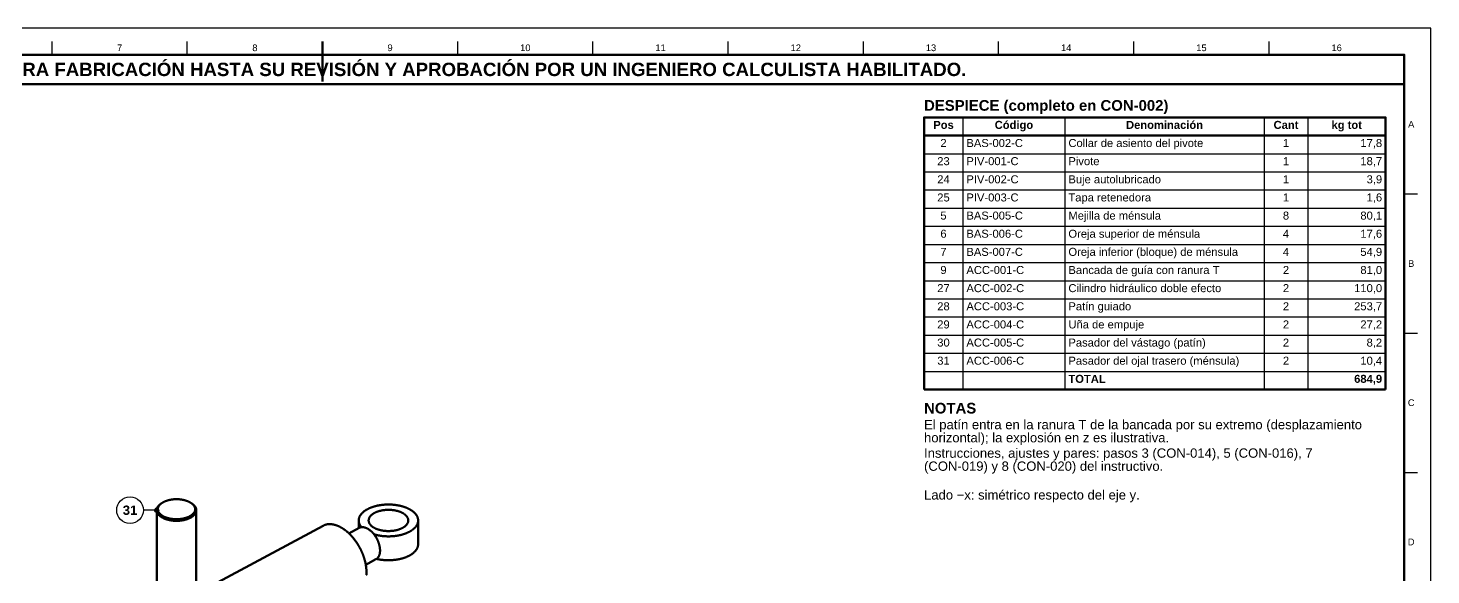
# Model space of a CAD drawing. Header units: millimetres. Extents: x 0 to 841, y 0 to 594.
# Drawn here: x 315 to 841, y 389 to 594 of the extents above; entities that cross this region are included whole.
import ezdxf
from ezdxf.enums import TextEntityAlignment as Align

# ---------------------------------------------------------------- set-up
doc = ezdxf.new("R2010")
doc.units = ezdxf.units.MM
for name, color, linetype, lineweight in [('ACH', 7, 'CONTINUOUS', 13), ('COTA', 7, 'CONTINUOUS', 25), ('FINA', 7, 'CONTINUOUS', 25), ('MARCO', 7, 'CONTINUOUS', 70), ('TXT', 7, 'CONTINUOUS', 25), ('VIS', 7, 'CONTINUOUS', 50)]:
    doc.layers.add(name, color=color, linetype=linetype, lineweight=lineweight)
doc.styles.add('STD', font='LiberationSans-Regular.ttf')
doc.styles.add('STDB', font='LiberationSans-Bold.ttf')

msp = doc.modelspace()

# ---------------------------------------------------------------- hatches: boundary and pattern name
at = {"layer": 'ACH'}
h = msp.add_hatch(color=7, dxfattribs=at)
h.dxf.hatch_style = 1
h.paths.add_polyline_path([(364.16, 413.26), (363.93, 413.83), (363.36, 414.06), (362.79, 413.83), (362.56, 413.26), (362.79, 412.7), (363.36, 412.46), (363.93, 412.7)])

# ---------------------------------------------------------------- linework, layer by layer
at = {"layer": 'COTA'}
msp.add_line((363.36, 413.26), (358.36, 413.26), dxfattribs=at)
msp.add_circle((363.36, 413.26), 0.8, dxfattribs=at)
at = {"layer": 'FINA'}
for p, q in [((324.12, 584), (324.12, 589)), ((374.81, 584), (374.81, 589)), ((425.5, 584), (425.5, 589)), ((476.19, 584), (476.19, 589)), ((526.88, 584), (526.88, 589)), ((577.56, 584), (577.56, 589)), ((628.25, 584), (628.25, 589)), ((678.94, 584), (678.94, 589)), ((729.62, 584), (729.62, 589)), ((780.31, 584), (780.31, 589)), ((665.57, 560.5), (665.57, 458.5)), ((703.81, 560.5), (703.81, 458.5)), ((778.47, 560.5), (778.47, 458.5)), ((794.86, 560.5), (794.86, 458.5)), ((651, 553.7), (824, 553.7)), ((651, 546.9), (824, 546.9)), ((651, 540.1), (824, 540.1)), ((651, 533.3), (824, 533.3)), ((831, 531.82), (836, 531.82)), ((651, 526.5), (824, 526.5)), ((651, 519.7), (824, 519.7)), ((651, 512.9), (824, 512.9)), ((651, 506.1), (824, 506.1)), ((651, 499.3), (824, 499.3)), ((651, 492.5), (824, 492.5)), ((651, 485.7), (824, 485.7)), ((651, 478.9), (824, 478.9)), ((831, 479.64), (836, 479.64)), ((651, 472.1), (824, 472.1)), ((651, 465.3), (824, 465.3)), ((831, 427.45), (836, 427.45))]:
    msp.add_line(p, q, dxfattribs=at)
msp.add_lwpolyline([(0, 0), (841, 0), (841, 594), (0, 594)], close=True, dxfattribs=at)
msp.add_circle((353.36, 413.26), 5, dxfattribs=at)
at = {"layer": 'MARCO'}
msp.add_line((425.5, 589), (425.5, 574), dxfattribs=at)
for points in [[(20, 10), (831, 10), (831, 584), (20, 584)], [(20, 573), (831, 573), (831, 584), (20, 584)]]:
    msp.add_lwpolyline(points, close=True, dxfattribs=at)
at = {"layer": 'VIS'}
for p, q in [((651, 560.5), (651, 458.5)), ((824, 560.5), (824, 458.5)), ((651, 458.5), (824, 458.5))]:
    msp.add_line(p, q, dxfattribs=at)
msp.add_lwpolyline([(651, 553.7), (824, 553.7), (824, 560.5), (651, 560.5)], close=True, dxfattribs=at)
for points in [[(365.06, 415.8), (364.95, 415.73), (364.85, 415.66), (364.74, 415.58), (364.64, 415.5), (364.54, 415.42), (364.45, 415.34), (364.35, 415.25), (364.26, 415.17), (364.17, 415.08), (364.09, 414.98), (364, 414.89), (363.92, 414.79), (363.85, 414.68), (363.78, 414.58), (363.71, 414.47), (363.65, 414.36), (363.59, 414.25), (363.54, 414.13), (363.49, 414.01), (363.45, 413.89), (363.42, 413.77), (363.39, 413.64), (363.37, 413.52), (363.36, 413.39), (363.36, 413.26)], [(365.38, 416.01), (365.28, 415.94), (365.17, 415.87), (365.07, 415.79), (364.97, 415.71), (364.87, 415.63), (364.77, 415.55), (364.68, 415.46), (364.59, 415.37), (364.5, 415.28), (364.42, 415.18), (364.34, 415.08), (364.26, 414.98), (364.19, 414.88), (364.12, 414.77), (364.05, 414.66), (364, 414.54), (363.95, 414.42), (363.9, 414.31), (363.86, 414.18), (363.83, 414.06), (363.81, 413.93), (363.79, 413.81), (363.78, 413.68), (363.79, 413.55), (363.79, 413.42), (363.81, 413.3), (363.83, 413.17), (363.87, 413.05), (363.91, 412.93), (363.95, 412.81), (364, 412.69), (364.06, 412.58), (364.12, 412.46), (364.19, 412.36), (364.27, 412.25), (364.34, 412.15), (364.42, 412.05), (364.51, 411.96), (364.6, 411.86), (364.69, 411.77), (364.78, 411.69), (364.88, 411.6), (364.98, 411.52), (365.08, 411.44), (365.18, 411.37), (365.29, 411.29), (365.39, 411.22), (365.5, 411.16), (365.61, 411.09), (365.72, 411.03), (365.84, 410.96), (365.95, 410.91), (366.06, 410.85), (366.18, 410.79), (366.29, 410.74), (366.41, 410.69), (366.53, 410.64), (366.65, 410.59), (366.77, 410.54), (366.89, 410.5), (367.01, 410.46), (367.13, 410.42), (367.25, 410.38), (367.37, 410.34), (367.5, 410.31), (367.62, 410.27), (367.74, 410.24), (367.87, 410.21), (367.99, 410.18), (368.12, 410.15), (368.24, 410.12), (368.37, 410.1), (368.49, 410.07), (368.62, 410.05), (368.74, 410.03), (368.87, 410.01), (369, 409.99), (369.12, 409.97), (369.25, 409.96), (369.38, 409.94), (369.5, 409.93), (369.63, 409.92), (369.76, 409.91), (369.89, 409.9), (370.01, 409.89), (370.14, 409.88), (370.27, 409.88), (370.4, 409.87), (370.53, 409.87), (370.65, 409.87), (370.78, 409.87), (370.91, 409.87), (371.04, 409.87), (371.16, 409.87), (371.29, 409.88), (371.42, 409.88), (371.55, 409.89), (371.68, 409.9), (371.8, 409.91), (371.93, 409.92), (372.06, 409.93), (372.18, 409.94), (372.31, 409.96), (372.44, 409.97), (372.57, 409.99), (372.69, 410.01), (372.82, 410.03), (372.94, 410.05), (373.07, 410.07), (373.2, 410.1), (373.32, 410.12), (373.45, 410.15), (373.57, 410.18), (373.7, 410.21), (373.82, 410.24), (373.94, 410.27), (374.07, 410.31), (374.19, 410.34), (374.31, 410.38), (374.43, 410.42), (374.55, 410.46), (374.67, 410.5), (374.79, 410.55), (374.91, 410.59), (375.03, 410.64), (375.15, 410.69), (375.27, 410.74), (375.38, 410.79), (375.5, 410.85), (375.61, 410.91), (375.73, 410.97)], [(365.38, 416.01), (365.06, 415.8)], [(376.18, 416.01), (376.07, 416.08), (375.96, 416.15), (375.85, 416.21), (375.74, 416.27), (375.62, 416.33), (375.51, 416.39), (375.39, 416.45), (375.28, 416.5), (375.16, 416.55), (375.04, 416.6), (374.92, 416.65), (374.8, 416.7), (374.68, 416.74), (374.56, 416.78), (374.44, 416.82), (374.32, 416.86), (374.19, 416.9), (374.07, 416.94), (373.95, 416.97), (373.82, 417), (373.7, 417.03), (373.58, 417.06), (373.45, 417.09), (373.33, 417.12), (373.2, 417.15), (373.07, 417.17), (372.95, 417.19), (372.82, 417.21), (372.69, 417.23), (372.57, 417.25), (372.44, 417.27), (372.31, 417.29), (372.19, 417.3), (372.06, 417.31), (371.93, 417.33), (371.8, 417.34), (371.68, 417.35), (371.55, 417.36), (371.42, 417.36), (371.29, 417.37), (371.16, 417.37), (371.04, 417.38), (370.91, 417.38), (370.78, 417.38), (370.65, 417.38), (370.52, 417.38), (370.4, 417.37), (370.27, 417.37), (370.14, 417.36), (370.01, 417.36), (369.88, 417.35), (369.76, 417.34), (369.63, 417.33), (369.5, 417.31), (369.37, 417.3), (369.25, 417.29), (369.12, 417.27), (368.99, 417.25), (368.86, 417.23), (368.74, 417.21), (368.61, 417.19), (368.49, 417.17), (368.36, 417.15), (368.23, 417.12), (368.11, 417.09), (367.98, 417.06), (367.86, 417.03), (367.74, 417), (367.61, 416.97), (367.49, 416.94), (367.36, 416.9), (367.24, 416.86), (367.12, 416.82), (367, 416.78), (366.88, 416.74), (366.76, 416.7), (366.64, 416.65), (366.52, 416.6), (366.4, 416.55), (366.28, 416.5), (366.17, 416.45), (366.05, 416.39), (365.94, 416.33), (365.82, 416.27), (365.71, 416.21), (365.6, 416.15), (365.49, 416.08), (365.38, 416.01)], [(375.73, 410.97), (375.84, 411.03), (375.95, 411.09), (376.06, 411.16), (376.17, 411.23), (376.27, 411.3), (376.38, 411.37), (376.48, 411.44), (376.58, 411.52), (376.68, 411.6), (376.78, 411.69), (376.87, 411.77), (376.96, 411.86), (377.05, 411.96), (377.14, 412.05), (377.22, 412.15), (377.29, 412.25), (377.37, 412.36), (377.44, 412.47), (377.5, 412.58), (377.56, 412.69), (377.61, 412.81), (377.66, 412.93), (377.69, 413.05), (377.73, 413.17), (377.75, 413.3), (377.77, 413.42), (377.77, 413.55), (377.78, 413.68), (377.77, 413.81), (377.75, 413.93), (377.73, 414.06), (377.7, 414.18), (377.66, 414.31), (377.61, 414.43), (377.56, 414.54), (377.5, 414.66), (377.44, 414.77), (377.37, 414.88), (377.3, 414.98), (377.22, 415.08), (377.14, 415.18), (377.06, 415.28), (376.97, 415.37), (376.88, 415.46), (376.79, 415.55), (376.69, 415.63), (376.59, 415.71), (376.49, 415.79), (376.39, 415.87), (376.28, 415.94), (376.18, 416.01)], [(376.18, 416.01), (376.5, 415.8)], [(378.2, 413.26), (378.2, 413.39), (378.18, 413.52), (378.17, 413.64), (378.14, 413.77), (378.11, 413.89), (378.07, 414.01), (378.02, 414.13), (377.97, 414.25), (377.91, 414.36), (377.85, 414.47), (377.78, 414.58), (377.71, 414.68), (377.64, 414.79), (377.56, 414.89), (377.47, 414.98), (377.39, 415.08), (377.3, 415.17), (377.21, 415.25), (377.11, 415.34), (377.02, 415.42), (376.92, 415.5), (376.82, 415.58), (376.71, 415.66), (376.61, 415.73), (376.5, 415.8)], [(363.36, 413.26), (363.36, 413.14), (363.38, 413.01), (363.39, 412.88), (363.42, 412.76), (363.45, 412.63), (363.49, 412.51), (363.54, 412.39), (363.59, 412.28), (363.65, 412.16), (363.71, 412.05), (363.78, 411.94), (363.85, 411.84), (363.93, 411.73), (364.01, 411.63), (364.09, 411.54), (364.18, 411.44), (364.27, 411.35), (364.36, 411.26), (364.46, 411.18), (364.56, 411.1), (364.66, 411.02), (364.76, 410.94), (364.86, 410.86), (364.97, 410.79), (365.07, 410.72), (365.18, 410.65), (365.29, 410.58), (365.4, 410.52), (365.51, 410.46), (365.63, 410.4), (365.74, 410.34), (365.85, 410.28), (365.97, 410.23), (366.09, 410.18), (366.21, 410.13), (366.32, 410.08), (366.44, 410.03), (366.56, 409.99), (366.68, 409.94), (366.8, 409.9), (366.92, 409.86), (367.05, 409.82), (367.17, 409.78), (367.29, 409.75), (367.41, 409.71), (367.54, 409.68), (367.66, 409.65), (367.79, 409.62), (367.91, 409.59), (368.04, 409.56), (368.16, 409.54), (368.29, 409.51), (368.41, 409.49), (368.54, 409.47), (368.67, 409.45), (368.79, 409.43), (368.92, 409.41), (369.05, 409.39), (369.17, 409.37), (369.3, 409.36), (369.43, 409.35), (369.55, 409.33), (369.68, 409.32), (369.81, 409.31), (369.94, 409.31), (370.06, 409.3), (370.19, 409.29), (370.32, 409.29), (370.45, 409.28), (370.58, 409.28), (370.7, 409.28), (370.83, 409.28), (370.96, 409.28), (371.09, 409.28), (371.22, 409.29), (371.34, 409.29), (371.47, 409.3), (371.6, 409.3), (371.73, 409.31), (371.85, 409.32), (371.98, 409.33), (372.11, 409.34), (372.24, 409.36), (372.36, 409.37), (372.49, 409.39), (372.62, 409.4), (372.74, 409.42), (372.87, 409.44), (373, 409.46), (373.12, 409.48), (373.25, 409.51), (373.37, 409.53), (373.5, 409.56), (373.63, 409.58), (373.75, 409.61), (373.87, 409.64), (374, 409.67), (374.12, 409.71), (374.25, 409.74), (374.37, 409.78), (374.49, 409.81), (374.61, 409.85), (374.73, 409.89), (374.86, 409.93), (374.98, 409.98), (375.1, 410.02), (375.21, 410.07), (375.33, 410.12), (375.45, 410.17), (375.57, 410.22), (375.68, 410.27), (375.8, 410.33), (375.91, 410.39), (376.03, 410.45)], [(363.36, 413.26), (363.36, 383.22)], [(376.03, 410.45), (376.14, 410.51), (376.25, 410.57), (376.36, 410.64), (376.47, 410.71), (376.58, 410.78), (376.68, 410.85), (376.79, 410.93), (376.89, 411), (376.99, 411.09), (377.09, 411.17), (377.19, 411.25), (377.28, 411.34), (377.37, 411.43), (377.46, 411.53), (377.54, 411.63), (377.62, 411.73), (377.7, 411.83), (377.77, 411.93), (377.84, 412.04), (377.91, 412.16), (377.97, 412.27), (378.02, 412.39), (378.06, 412.51), (378.11, 412.63), (378.14, 412.75), (378.17, 412.88), (378.18, 413.01), (378.2, 413.14), (378.2, 413.26)], [(378.2, 413.26), (378.2, 383.22)], [(461.36, 409.42), (461.36, 409.55), (461.35, 409.67), (461.34, 409.8), (461.32, 409.93), (461.3, 410.05), (461.27, 410.17), (461.24, 410.3), (461.2, 410.42), (461.16, 410.54), (461.12, 410.66), (461.07, 410.78), (461.02, 410.89), (460.96, 411.01), (460.9, 411.12), (460.84, 411.23), (460.77, 411.34), (460.7, 411.44), (460.63, 411.55), (460.55, 411.65), (460.48, 411.75), (460.4, 411.85), (460.31, 411.95), (460.23, 412.04), (460.14, 412.14), (460.05, 412.23), (459.96, 412.32), (459.87, 412.41), (459.78, 412.49), (459.68, 412.58), (459.58, 412.66), (459.49, 412.74), (459.39, 412.82), (459.28, 412.89), (459.18, 412.97), (459.08, 413.04), (458.97, 413.12), (458.87, 413.19), (458.76, 413.26), (458.65, 413.32), (458.55, 413.39), (458.44, 413.46), (458.33, 413.52), (458.21, 413.58), (458.1, 413.64), (457.99, 413.7), (457.88, 413.76), (457.76, 413.82), (457.65, 413.87), (457.53, 413.93), (457.42, 413.98), (457.3, 414.03), (457.19, 414.08), (457.07, 414.13), (456.95, 414.18), (456.83, 414.23), (456.71, 414.28), (456.6, 414.32), (456.48, 414.36), (456.36, 414.41), (456.24, 414.45), (456.12, 414.49), (456, 414.53), (455.87, 414.57), (455.75, 414.61), (455.63, 414.64), (455.51, 414.68), (455.39, 414.71), (455.26, 414.75), (455.14, 414.78), (455.02, 414.81), (454.89, 414.84), (454.77, 414.87), (454.65, 414.9), (454.52, 414.93), (454.4, 414.96), (454.27, 414.99), (454.15, 415.01), (454.02, 415.04), (453.9, 415.06), (453.77, 415.08), (453.65, 415.11), (453.52, 415.13), (453.4, 415.15), (453.27, 415.17), (453.15, 415.19), (453.02, 415.2), (452.89, 415.22), (452.77, 415.24), (452.64, 415.25), (452.52, 415.27), (452.39, 415.28), (452.26, 415.29), (452.14, 415.31), (452.01, 415.32), (451.88, 415.33), (451.76, 415.34), (451.63, 415.35), (451.5, 415.36), (451.37, 415.36), (451.25, 415.37), (451.12, 415.38), (450.99, 415.38), (450.87, 415.38), (450.74, 415.39), (450.61, 415.39), (450.48, 415.39), (450.36, 415.39), (450.23, 415.39), (450.1, 415.39), (449.98, 415.39), (449.85, 415.39), (449.72, 415.39), (449.59, 415.38), (449.47, 415.38), (449.34, 415.38), (449.21, 415.37), (449.09, 415.36), (448.96, 415.36), (448.83, 415.35), (448.7, 415.34), (448.58, 415.33), (448.45, 415.32), (448.32, 415.31), (448.2, 415.29), (448.07, 415.28), (447.94, 415.27), (447.82, 415.25), (447.69, 415.24), (447.57, 415.22), (447.44, 415.2), (447.31, 415.19), (447.19, 415.17), (447.06, 415.15), (446.94, 415.13), (446.81, 415.11), (446.69, 415.08), (446.56, 415.06), (446.44, 415.04), (446.31, 415.01), (446.19, 414.99), (446.06, 414.96), (445.94, 414.93), (445.81, 414.9), (445.69, 414.87), (445.57, 414.84), (445.44, 414.81), (445.32, 414.78), (445.2, 414.75), (445.07, 414.71), (444.95, 414.68), (444.83, 414.64), (444.71, 414.61), (444.59, 414.57), (444.47, 414.53), (444.34, 414.49), (444.22, 414.45), (444.1, 414.41), (443.98, 414.36), (443.86, 414.32), (443.75, 414.28), (443.63, 414.23), (443.51, 414.18), (443.39, 414.13), (443.27, 414.08), (443.16, 414.03), (443.04, 413.98), (442.93, 413.93), (442.81, 413.87), (442.7, 413.82), (442.58, 413.76), (442.47, 413.7), (442.36, 413.64), (442.25, 413.58), (442.13, 413.52), (442.02, 413.46), (441.92, 413.39), (441.81, 413.32), (441.7, 413.26), (441.59, 413.19), (441.49, 413.12), (441.38, 413.04), (441.28, 412.97), (441.18, 412.89), (441.08, 412.82), (440.98, 412.74), (440.88, 412.66), (440.78, 412.58), (440.68, 412.49), (440.59, 412.41), (440.5, 412.32), (440.41, 412.23), (440.32, 412.14), (440.23, 412.04), (440.15, 411.95), (440.06, 411.85), (439.98, 411.75), (439.91, 411.65), (439.83, 411.55), (439.76, 411.44), (439.69, 411.34), (439.62, 411.23), (439.56, 411.12), (439.5, 411.01), (439.44, 410.89), (439.39, 410.78), (439.34, 410.66), (439.3, 410.54), (439.26, 410.42), (439.22, 410.3), (439.19, 410.17), (439.16, 410.05), (439.14, 409.93), (439.12, 409.8), (439.11, 409.67), (439.1, 409.55), (439.1, 409.42)], [(442.81, 409.42), (442.81, 409.55), (442.83, 409.67), (442.84, 409.8), (442.87, 409.92), (442.9, 410.05), (442.94, 410.17), (442.99, 410.29), (443.04, 410.4), (443.1, 410.52), (443.16, 410.63), (443.23, 410.73), (443.3, 410.84), (443.37, 410.94), (443.45, 411.04), (443.54, 411.14), (443.62, 411.23), (443.71, 411.32), (443.8, 411.41), (443.9, 411.5), (443.99, 411.58), (444.09, 411.66), (444.19, 411.74), (444.3, 411.81), (444.4, 411.88), (444.51, 411.95), (444.61, 412.02), (444.72, 412.09), (444.83, 412.15), (444.94, 412.21), (445.06, 412.27), (445.17, 412.33), (445.28, 412.39), (445.4, 412.44), (445.52, 412.49), (445.63, 412.55), (445.75, 412.59), (445.87, 412.64), (445.99, 412.69), (446.11, 412.73), (446.23, 412.77), (446.35, 412.81), (446.47, 412.85), (446.59, 412.89), (446.71, 412.93), (446.83, 412.96), (446.96, 412.99), (447.08, 413.03), (447.2, 413.06), (447.33, 413.08), (447.45, 413.11), (447.58, 413.14), (447.7, 413.16), (447.83, 413.19), (447.95, 413.21), (448.08, 413.23), (448.2, 413.25), (448.33, 413.27), (448.45, 413.29), (448.58, 413.3), (448.71, 413.32), (448.83, 413.33), (448.96, 413.34), (449.09, 413.35), (449.21, 413.36), (449.34, 413.37), (449.47, 413.38), (449.59, 413.39), (449.72, 413.39), (449.85, 413.4), (449.98, 413.4), (450.1, 413.4), (450.23, 413.4), (450.36, 413.4), (450.48, 413.4), (450.61, 413.4), (450.74, 413.39), (450.87, 413.39), (450.99, 413.38), (451.12, 413.37), (451.25, 413.36), (451.37, 413.35), (451.5, 413.34), (451.63, 413.33), (451.75, 413.32), (451.88, 413.3), (452.01, 413.29), (452.13, 413.27), (452.26, 413.25), (452.38, 413.23), (452.51, 413.21), (452.63, 413.19), (452.76, 413.16), (452.88, 413.14), (453.01, 413.11), (453.13, 413.08), (453.26, 413.06), (453.38, 413.03), (453.5, 412.99), (453.63, 412.96), (453.75, 412.93), (453.87, 412.89), (453.99, 412.85), (454.11, 412.81), (454.23, 412.77), (454.35, 412.73), (454.47, 412.69), (454.59, 412.64), (454.71, 412.59), (454.83, 412.55), (454.95, 412.49), (455.06, 412.44), (455.18, 412.39), (455.29, 412.33), (455.4, 412.27), (455.52, 412.21), (455.63, 412.15), (455.74, 412.09), (455.85, 412.02), (455.95, 411.95), (456.06, 411.88), (456.16, 411.81), (456.27, 411.74), (456.37, 411.66), (456.47, 411.58), (456.56, 411.5), (456.66, 411.41), (456.75, 411.32), (456.84, 411.23), (456.92, 411.14), (457.01, 411.04), (457.09, 410.94), (457.16, 410.84), (457.23, 410.73), (457.3, 410.63), (457.36, 410.52), (457.42, 410.4), (457.47, 410.29), (457.52, 410.17), (457.56, 410.05), (457.59, 409.92), (457.62, 409.8), (457.64, 409.67), (457.65, 409.55), (457.65, 409.42)], [(377.52, 381.55), (425.72, 407.43)], [(441.99, 390.06), (441.98, 390.18), (441.98, 390.31), (441.98, 390.44), (441.98, 390.57), (441.97, 390.69), (441.96, 390.82), (441.96, 390.95), (441.95, 391.07), (441.94, 391.2), (441.93, 391.33), (441.92, 391.46), (441.91, 391.58), (441.89, 391.71), (441.88, 391.84), (441.86, 391.96), (441.85, 392.09), (441.83, 392.21), (441.81, 392.34), (441.79, 392.47), (441.77, 392.59), (441.75, 392.72), (441.73, 392.84), (441.71, 392.97), (441.68, 393.09), (441.66, 393.22), (441.63, 393.34), (441.61, 393.47), (441.58, 393.59), (441.55, 393.72), (441.52, 393.84), (441.49, 393.96), (441.46, 394.09), (441.43, 394.21), (441.4, 394.33), (441.37, 394.46), (441.34, 394.58), (441.3, 394.7), (441.27, 394.82), (441.23, 394.95), (441.2, 395.07), (441.16, 395.19), (441.12, 395.31), (441.08, 395.43), (441.04, 395.55), (441, 395.67), (440.96, 395.79), (440.92, 395.92), (440.88, 396.04), (440.84, 396.16), (440.79, 396.27), (440.75, 396.39), (440.7, 396.51), (440.66, 396.63), (440.61, 396.75), (440.56, 396.87), (440.52, 396.99), (440.47, 397.1), (440.42, 397.22), (440.37, 397.34), (440.32, 397.46), (440.27, 397.57), (440.22, 397.69), (440.16, 397.8), (440.11, 397.92), (440.06, 398.04), (440, 398.15), (439.95, 398.27), (439.89, 398.38), (439.84, 398.49), (439.78, 398.61), (439.72, 398.72), (439.66, 398.84), (439.61, 398.95), (439.55, 399.06), (439.49, 399.17), (439.43, 399.29), (439.36, 399.4), (439.3, 399.51), (439.24, 399.62), (439.18, 399.73), (439.11, 399.84), (439.05, 399.95), (438.99, 400.06), (438.92, 400.17), (438.85, 400.28), (438.79, 400.39), (438.72, 400.49), (438.65, 400.6), (438.58, 400.71), (438.52, 400.82), (438.45, 400.92), (438.38, 401.03), (438.3, 401.13), (438.23, 401.24), (438.16, 401.34), (438.09, 401.45), (438.02, 401.55), (437.94, 401.66), (437.87, 401.76), (437.79, 401.86), (437.72, 401.97), (437.64, 402.07), (437.56, 402.17), (437.49, 402.27), (437.41, 402.37), (437.33, 402.47), (437.25, 402.57), (437.17, 402.67), (437.09, 402.77), (437.01, 402.87), (436.93, 402.96), (436.85, 403.06), (436.76, 403.16), (436.68, 403.25), (436.6, 403.35), (436.51, 403.45), (436.43, 403.54), (436.34, 403.63), (436.26, 403.73), (436.17, 403.82), (436.08, 403.91), (435.99, 404), (435.9, 404.1), (435.81, 404.19), (435.72, 404.28), (435.63, 404.37), (435.54, 404.45), (435.45, 404.54), (435.36, 404.63), (435.27, 404.72), (435.17, 404.8), (435.08, 404.89), (434.98, 404.97), (434.89, 405.06), (434.79, 405.14), (434.69, 405.22), (434.6, 405.31), (434.5, 405.39), (434.4, 405.47), (434.3, 405.55), (434.2, 405.63), (434.1, 405.7), (434, 405.78), (433.9, 405.86), (433.79, 405.93), (433.69, 406.01), (433.59, 406.08), (433.48, 406.15), (433.38, 406.22), (433.27, 406.3), (433.17, 406.37), (433.06, 406.43), (432.95, 406.5), (432.84, 406.57), (432.73, 406.63), (432.63, 406.7), (432.51, 406.76), (432.4, 406.83), (432.29, 406.89), (432.18, 406.95), (432.07, 407.01), (431.95, 407.06), (431.84, 407.12), (431.73, 407.18), (431.61, 407.23), (431.49, 407.28), (431.38, 407.33), (431.26, 407.38), (431.14, 407.43), (431.02, 407.48), (430.91, 407.52), (430.79, 407.57), (430.67, 407.61), (430.54, 407.65), (430.42, 407.69), (430.3, 407.72), (430.18, 407.76), (430.06, 407.79), (429.93, 407.82), (429.81, 407.85), (429.69, 407.88), (429.56, 407.91), (429.44, 407.93), (429.31, 407.95), (429.18, 407.97), (429.06, 407.99), (428.93, 408), (428.8, 408.01), (428.68, 408.02), (428.55, 408.03), (428.42, 408.03), (428.3, 408.04), (428.17, 408.04), (428.04, 408.03), (427.91, 408.03), (427.79, 408.02), (427.66, 408.01), (427.53, 408), (427.41, 407.98), (427.28, 407.96), (427.16, 407.94), (427.03, 407.91), (426.91, 407.88), (426.79, 407.85), (426.66, 407.82), (426.54, 407.78), (426.42, 407.74), (426.3, 407.69), (426.18, 407.65), (426.07, 407.6), (425.95, 407.54), (425.84, 407.49), (425.72, 407.43)], [(435.42, 404.57), (439.2, 406.61)], [(439.1, 409.42), (439.1, 409.29), (439.11, 409.16), (439.12, 409.04), (439.14, 408.91), (439.16, 408.79), (439.19, 408.66), (439.22, 408.54), (439.26, 408.42), (439.3, 408.3), (439.34, 408.18), (439.39, 408.06), (439.44, 407.94), (439.5, 407.83), (439.56, 407.72), (439.62, 407.61), (439.69, 407.5), (439.76, 407.39), (439.83, 407.29), (439.91, 407.18), (439.99, 407.08), (440.07, 406.98), (440.15, 406.89)], [(439.1, 409.42), (439.1, 406.55)], [(447.08, 398.19), (447.08, 398.31), (447.08, 398.44), (447.07, 398.57), (447.06, 398.7), (447.05, 398.82), (447.04, 398.95), (447.03, 399.08), (447.01, 399.2), (446.99, 399.33), (446.97, 399.46), (446.95, 399.58), (446.93, 399.71), (446.9, 399.83), (446.87, 399.96), (446.84, 400.08), (446.81, 400.2), (446.78, 400.33), (446.75, 400.45), (446.71, 400.57), (446.67, 400.69), (446.64, 400.82), (446.6, 400.94), (446.55, 401.06), (446.51, 401.18), (446.47, 401.3), (446.42, 401.42), (446.37, 401.54), (446.33, 401.65), (446.28, 401.77), (446.22, 401.89), (446.17, 402), (446.12, 402.12), (446.06, 402.23), (446, 402.35), (445.95, 402.46), (445.89, 402.57), (445.83, 402.69), (445.76, 402.8), (445.7, 402.91), (445.64, 403.02), (445.57, 403.13), (445.5, 403.24), (445.44, 403.34), (445.37, 403.45), (445.3, 403.56), (445.22, 403.66), (445.15, 403.77), (445.08, 403.87), (445, 403.97), (444.92, 404.08), (444.85, 404.18), (444.77, 404.28), (444.69, 404.38), (444.61, 404.47), (444.52, 404.57), (444.44, 404.67), (444.35, 404.76), (444.27, 404.85), (444.18, 404.95), (444.09, 405.04), (444, 405.13), (443.91, 405.22), (443.81, 405.3), (443.72, 405.39), (443.62, 405.47), (443.53, 405.56), (443.43, 405.64), (443.33, 405.72), (443.23, 405.79), (443.12, 405.87), (443.02, 405.95), (442.92, 406.02), (442.81, 406.09), (442.7, 406.16), (442.59, 406.22), (442.48, 406.29), (442.37, 406.35), (442.26, 406.41), (442.15, 406.47), (442.03, 406.52), (441.91, 406.57), (441.79, 406.62), (441.68, 406.66), (441.55, 406.71), (441.43, 406.74), (441.31, 406.78), (441.19, 406.81), (441.06, 406.84), (440.94, 406.86), (440.81, 406.88), (440.68, 406.89), (440.56, 406.9), (440.43, 406.9), (440.3, 406.9), (440.17, 406.89), (440.05, 406.88), (439.92, 406.86), (439.8, 406.83), (439.67, 406.8), (439.55, 406.76), (439.43, 406.71), (439.32, 406.66), (439.2, 406.61)], [(455.48, 406.6), (455.36, 406.54), (455.25, 406.48), (455.13, 406.43), (455.02, 406.38), (454.9, 406.32), (454.78, 406.27), (454.66, 406.22), (454.55, 406.18), (454.43, 406.13), (454.31, 406.09), (454.18, 406.05), (454.06, 406.01), (453.94, 405.97), (453.82, 405.93), (453.7, 405.9), (453.57, 405.86), (453.45, 405.83), (453.32, 405.8), (453.2, 405.77), (453.08, 405.74), (452.95, 405.71), (452.83, 405.69), (452.7, 405.66), (452.57, 405.64), (452.45, 405.62), (452.32, 405.6), (452.19, 405.58), (452.07, 405.56), (451.94, 405.54), (451.81, 405.53), (451.69, 405.51), (451.56, 405.5), (451.43, 405.49), (451.31, 405.48), (451.18, 405.47), (451.05, 405.46), (450.92, 405.45), (450.79, 405.45), (450.67, 405.44), (450.54, 405.44), (450.41, 405.44), (450.28, 405.43), (450.15, 405.44), (450.03, 405.44), (449.9, 405.44), (449.77, 405.44), (449.64, 405.45), (449.51, 405.45), (449.39, 405.46), (449.26, 405.47), (449.13, 405.48), (449, 405.49), (448.88, 405.5), (448.75, 405.51), (448.62, 405.53), (448.5, 405.55), (448.37, 405.56), (448.24, 405.58), (448.12, 405.6), (447.99, 405.62), (447.86, 405.64), (447.74, 405.67), (447.61, 405.69), (447.49, 405.72), (447.36, 405.74), (447.24, 405.77), (447.11, 405.8), (446.99, 405.84), (446.87, 405.87), (446.74, 405.9), (446.62, 405.94), (446.5, 405.98), (446.37, 406.01), (446.25, 406.06), (446.13, 406.1), (446.01, 406.14), (445.89, 406.19), (445.77, 406.23), (445.66, 406.28), (445.54, 406.33), (445.42, 406.38), (445.31, 406.44), (445.19, 406.49), (445.08, 406.55), (444.96, 406.61), (444.85, 406.67), (444.74, 406.74), (444.63, 406.8), (444.52, 406.87), (444.42, 406.94), (444.31, 407.02), (444.21, 407.09), (444.11, 407.17), (444.01, 407.25), (443.91, 407.33), (443.81, 407.42), (443.72, 407.51), (443.63, 407.6), (443.54, 407.69), (443.46, 407.79), (443.38, 407.89), (443.3, 407.99), (443.23, 408.1), (443.16, 408.2), (443.1, 408.32), (443.04, 408.43), (442.99, 408.55), (442.94, 408.67), (442.9, 408.79), (442.87, 408.91), (442.84, 409.04), (442.83, 409.16), (442.81, 409.29), (442.81, 409.42)], [(444.83, 404.19), (444.96, 404.16), (445.08, 404.12), (445.2, 404.09), (445.33, 404.05), (445.45, 404.02), (445.58, 403.99), (445.7, 403.96), (445.83, 403.93), (445.95, 403.9), (446.08, 403.87), (446.2, 403.85), (446.33, 403.82), (446.45, 403.8), (446.58, 403.77), (446.71, 403.75), (446.83, 403.73), (446.96, 403.71), (447.09, 403.69), (447.21, 403.67), (447.34, 403.65), (447.47, 403.63), (447.6, 403.61), (447.72, 403.6), (447.85, 403.58), (447.98, 403.57), (448.1, 403.55), (448.23, 403.54), (448.36, 403.53), (448.49, 403.52), (448.62, 403.51), (448.74, 403.5), (448.87, 403.49), (449, 403.48), (449.13, 403.47), (449.26, 403.47), (449.39, 403.46), (449.51, 403.46), (449.64, 403.45), (449.77, 403.45), (449.9, 403.45), (450.03, 403.44), (450.15, 403.44), (450.28, 403.44), (450.41, 403.44), (450.54, 403.45), (450.67, 403.45), (450.8, 403.45), (450.93, 403.45), (451.05, 403.46), (451.18, 403.46), (451.31, 403.47), (451.44, 403.48), (451.57, 403.49), (451.69, 403.49), (451.82, 403.5), (451.95, 403.51), (452.08, 403.53), (452.21, 403.54), (452.33, 403.55), (452.46, 403.56), (452.59, 403.58), (452.72, 403.59), (452.84, 403.61), (452.97, 403.63), (453.1, 403.64), (453.22, 403.66), (453.35, 403.68), (453.48, 403.7), (453.61, 403.72), (453.73, 403.75), (453.86, 403.77), (453.98, 403.79), (454.11, 403.82), (454.24, 403.84), (454.36, 403.87), (454.49, 403.9), (454.61, 403.93), (454.74, 403.95), (454.86, 403.98), (454.99, 404.02), (455.11, 404.05), (455.23, 404.08), (455.36, 404.12), (455.48, 404.15), (455.61, 404.19), (455.73, 404.22), (455.85, 404.26), (455.97, 404.3), (456.09, 404.34), (456.22, 404.38), (456.34, 404.42), (456.46, 404.47), (456.58, 404.51), (456.7, 404.56), (456.82, 404.6), (456.94, 404.65), (457.06, 404.7), (457.17, 404.75), (457.29, 404.8), (457.41, 404.85), (457.53, 404.91), (457.64, 404.96), (457.76, 405.02), (457.87, 405.07), (457.99, 405.13), (458.1, 405.19)], [(457.65, 409.42), (457.65, 409.29), (457.63, 409.16), (457.62, 409.03), (457.59, 408.91), (457.56, 408.78), (457.52, 408.66), (457.47, 408.54), (457.42, 408.42), (457.36, 408.31), (457.29, 408.2), (457.22, 408.09), (457.15, 407.98), (457.07, 407.88), (456.99, 407.78), (456.91, 407.68), (456.82, 407.59), (456.73, 407.5), (456.64, 407.41), (456.54, 407.32), (456.44, 407.24), (456.34, 407.16), (456.24, 407.08), (456.13, 407.01), (456.03, 406.93), (455.92, 406.86), (455.81, 406.79), (455.7, 406.73), (455.59, 406.66), (455.48, 406.6)], [(458.1, 405.19), (458.21, 405.25), (458.32, 405.32), (458.43, 405.38), (458.54, 405.44), (458.65, 405.51), (458.76, 405.58), (458.87, 405.65), (458.97, 405.72), (459.08, 405.79), (459.18, 405.87), (459.28, 405.94), (459.38, 406.02), (459.48, 406.1), (459.58, 406.18), (459.68, 406.26), (459.77, 406.34), (459.87, 406.43), (459.96, 406.52), (460.05, 406.61), (460.14, 406.7), (460.23, 406.79), (460.31, 406.89), (460.39, 406.98), (460.47, 407.08), (460.55, 407.18), (460.63, 407.29), (460.7, 407.39), (460.77, 407.5), (460.84, 407.61), (460.9, 407.72), (460.96, 407.83), (461.02, 407.94), (461.07, 408.06), (461.12, 408.18), (461.16, 408.3), (461.2, 408.42), (461.24, 408.54), (461.27, 408.66), (461.3, 408.79), (461.32, 408.91), (461.34, 409.04), (461.35, 409.16), (461.36, 409.29), (461.36, 409.42)], [(461.36, 409.42), (461.36, 400.48)], [(458.1, 396.25), (458.21, 396.31), (458.32, 396.37), (458.43, 396.44), (458.54, 396.5), (458.65, 396.57), (458.76, 396.64), (458.87, 396.71), (458.97, 396.78), (459.08, 396.85), (459.18, 396.92), (459.28, 397), (459.38, 397.08), (459.48, 397.16), (459.58, 397.24), (459.68, 397.32), (459.77, 397.4), (459.87, 397.49), (459.96, 397.58), (460.05, 397.66), (460.14, 397.76), (460.23, 397.85), (460.31, 397.94), (460.39, 398.04), (460.47, 398.14), (460.55, 398.24), (460.63, 398.34), (460.7, 398.45), (460.77, 398.56), (460.84, 398.66), (460.9, 398.77), (460.96, 398.89), (461.02, 399), (461.07, 399.12), (461.12, 399.23), (461.16, 399.35), (461.2, 399.47), (461.24, 399.6), (461.27, 399.72), (461.3, 399.84), (461.32, 399.97), (461.34, 400.09), (461.35, 400.22), (461.36, 400.35), (461.36, 400.48)], [(441.74, 392.81), (445.52, 394.84)], [(445.52, 394.84), (445.63, 394.9), (445.74, 394.97), (445.84, 395.05), (445.94, 395.13), (446.04, 395.22), (446.13, 395.31), (446.22, 395.4), (446.3, 395.5), (446.38, 395.61), (446.45, 395.71), (446.52, 395.82), (446.58, 395.94), (446.64, 396.05), (446.7, 396.17), (446.75, 396.29), (446.8, 396.41), (446.84, 396.53), (446.88, 396.65), (446.91, 396.78), (446.94, 396.9), (446.97, 397.03), (447, 397.16), (447.02, 397.28), (447.03, 397.41), (447.05, 397.54), (447.06, 397.67), (447.07, 397.8), (447.08, 397.93), (447.08, 398.06), (447.08, 398.19)], [(445.78, 395), (445.9, 394.97), (446.03, 394.94), (446.15, 394.92), (446.28, 394.89), (446.4, 394.87), (446.53, 394.84), (446.65, 394.82), (446.78, 394.8), (446.9, 394.77), (447.03, 394.75), (447.16, 394.73), (447.28, 394.71), (447.41, 394.7), (447.53, 394.68), (447.66, 394.66), (447.79, 394.65), (447.91, 394.63), (448.04, 394.62), (448.17, 394.6), (448.29, 394.59), (448.42, 394.58), (448.55, 394.57), (448.68, 394.56), (448.8, 394.55), (448.93, 394.54), (449.06, 394.53), (449.19, 394.53), (449.31, 394.52), (449.44, 394.52), (449.57, 394.51), (449.7, 394.51), (449.82, 394.5), (449.95, 394.5), (450.08, 394.5), (450.21, 394.5), (450.33, 394.5), (450.46, 394.5), (450.59, 394.5), (450.72, 394.51), (450.84, 394.51), (450.97, 394.51), (451.1, 394.52), (451.23, 394.52), (451.35, 394.53), (451.48, 394.54), (451.61, 394.55), (451.73, 394.56), (451.86, 394.56), (451.99, 394.58), (452.12, 394.59), (452.24, 394.6), (452.37, 394.61), (452.5, 394.63), (452.62, 394.64), (452.75, 394.66), (452.88, 394.67), (453, 394.69), (453.13, 394.71), (453.26, 394.73), (453.38, 394.74), (453.51, 394.77), (453.63, 394.79), (453.76, 394.81), (453.88, 394.83), (454.01, 394.86), (454.14, 394.88), (454.26, 394.91), (454.39, 394.93), (454.51, 394.96), (454.63, 394.99), (454.76, 395.02), (454.88, 395.05), (455.01, 395.08), (455.13, 395.11), (455.25, 395.14), (455.38, 395.18), (455.5, 395.21), (455.62, 395.25), (455.74, 395.28), (455.86, 395.32), (455.99, 395.36), (456.11, 395.4), (456.23, 395.44), (456.35, 395.48), (456.47, 395.53), (456.59, 395.57), (456.71, 395.62), (456.83, 395.66), (456.95, 395.71), (457.06, 395.76), (457.18, 395.81), (457.3, 395.86), (457.41, 395.91), (457.53, 395.97), (457.65, 396.02), (457.76, 396.08), (457.87, 396.13), (457.99, 396.19), (458.1, 396.25)], [(441.93, 388.9), (441.95, 389.03), (441.95, 389.15), (441.96, 389.28), (441.97, 389.41), (441.98, 389.54), (441.98, 389.67), (441.98, 389.8), (441.98, 389.93), (441.99, 390.06)]]:
    msp.add_lwpolyline(points, dxfattribs=at)

# ---------------------------------------------------------------- texts
at = {"layer": 'TXT'}
for s, height, style, p in [('7', 2.5, 'STD', (349.47, 586.6)), ('8', 2.5, 'STD', (400.16, 586.6)), ('9', 2.5, 'STD', (450.84, 586.6)), ('10', 2.5, 'STD', (501.53, 586.6)), ('11', 2.5, 'STD', (552.22, 586.6)), ('12', 2.5, 'STD', (602.91, 586.6)), ('13', 2.5, 'STD', (653.59, 586.6)), ('14', 2.5, 'STD', (704.28, 586.6)), ('15', 2.5, 'STD', (754.97, 586.6)), ('16', 2.5, 'STD', (805.66, 586.6)), ('ESTOS PLANOS NO SON VÁLIDOS PARA FABRICACIÓN HASTA SU REVISIÓN Y APROBACIÓN POR UN INGENIERO CALCULISTA HABILITADO.', 5, 'STDB', (425.5, 578.5)), ('Pos', 3, 'STDB', (658.28, 557.7)), ('Código', 3, 'STDB', (684.69, 557.7)), ('Denominación', 3, 'STDB', (741.14, 557.7)), ('Cant', 3, 'STDB', (786.67, 557.7)), ('kg tot', 3, 'STDB', (809.43, 557.7)), ('A', 2.5, 'STD', (833.6, 557.91)), ('2', 3, 'STD', (658.28, 550.9)), ('1', 3, 'STD', (786.67, 550.9)), ('23', 3, 'STD', (658.28, 544.1)), ('1', 3, 'STD', (786.67, 544.1)), ('24', 3, 'STD', (658.28, 537.3)), ('1', 3, 'STD', (786.67, 537.3)), ('25', 3, 'STD', (658.28, 530.5)), ('1', 3, 'STD', (786.67, 530.5)), ('5', 3, 'STD', (658.28, 523.7)), ('8', 3, 'STD', (786.67, 523.7)), ('6', 3, 'STD', (658.28, 516.9)), ('4', 3, 'STD', (786.67, 516.9)), ('7', 3, 'STD', (658.28, 510.1)), ('4', 3, 'STD', (786.67, 510.1)), ('9', 3, 'STD', (658.28, 503.3)), ('2', 3, 'STD', (786.67, 503.3)), ('B', 2.5, 'STD', (833.6, 505.73)), ('27', 3, 'STD', (658.28, 496.5)), ('2', 3, 'STD', (786.67, 496.5)), ('28', 3, 'STD', (658.28, 489.7)), ('2', 3, 'STD', (786.67, 489.7)), ('29', 3, 'STD', (658.28, 482.9)), ('2', 3, 'STD', (786.67, 482.9)), ('30', 3, 'STD', (658.28, 476.1)), ('2', 3, 'STD', (786.67, 476.1)), ('31', 3, 'STD', (658.28, 469.3)), ('2', 3, 'STD', (786.67, 469.3)), ('C', 2.5, 'STD', (833.6, 453.55)), ('31', 3.5, 'STDB', (353.36, 413.26)), ('D', 2.5, 'STD', (833.6, 401.36))]:
    msp.add_text(s, height=height, dxfattribs=dict(at, style=style)).set_placement(p, align=Align.MIDDLE_CENTER)
for s, height, style, p in [('DESPIECE (completo en CON-002)', 4, 'STDB', (651, 567)), ('NOTAS', 4, 'STDB', (651, 453.5)), ('El patín entra en la ranura T de la bancada por su extremo (desplazamiento', 3.5, 'STD', (651, 447.1)), ('horizontal); la explosión en z es ilustrativa.', 3.5, 'STD', (651, 442.2)), ('Instrucciones, ajustes y pares: pasos 3 (CON-014), 5 (CON-016), 7', 3.5, 'STD', (651, 436.42)), ('(CON-019) y 8 (CON-020) del instructivo.', 3.5, 'STD', (651, 431.52)), ('Lado −x: simétrico respecto del eje y.', 3.5, 'STD', (651, 420.75))]:
    msp.add_text(s, height=height, dxfattribs=dict(at, style=style)).set_placement(p, align=Align.TOP_LEFT)
for s, style, p in [('BAS-002-C', 'STD', (666.87, 550.9)), ('Collar de asiento del pivote', 'STD', (705.11, 550.9)), ('PIV-001-C', 'STD', (666.87, 544.1)), ('Pivote', 'STD', (705.11, 544.1)), ('PIV-002-C', 'STD', (666.87, 537.3)), ('Buje autolubricado', 'STD', (705.11, 537.3)), ('PIV-003-C', 'STD', (666.87, 530.5)), ('Tapa retenedora', 'STD', (705.11, 530.5)), ('BAS-005-C', 'STD', (666.87, 523.7)), ('Mejilla de ménsula', 'STD', (705.11, 523.7)), ('BAS-006-C', 'STD', (666.87, 516.9)), ('Oreja superior de ménsula', 'STD', (705.11, 516.9)), ('BAS-007-C', 'STD', (666.87, 510.1)), ('Oreja inferior (bloque) de ménsula', 'STD', (705.11, 510.1)), ('ACC-001-C', 'STD', (666.87, 503.3)), ('Bancada de guía con ranura T', 'STD', (705.11, 503.3)), ('ACC-002-C', 'STD', (666.87, 496.5)), ('Cilindro hidráulico doble efecto', 'STD', (705.11, 496.5)), ('ACC-003-C', 'STD', (666.87, 489.7)), ('Patín guiado', 'STD', (705.11, 489.7)), ('ACC-004-C', 'STD', (666.87, 482.9)), ('Uña de empuje', 'STD', (705.11, 482.9)), ('ACC-005-C', 'STD', (666.87, 476.1)), ('Pasador del vástago (patín)', 'STD', (705.11, 476.1)), ('ACC-006-C', 'STD', (666.87, 469.3)), ('Pasador del ojal trasero (ménsula)', 'STD', (705.11, 469.3)), ('TOTAL', 'STDB', (705.11, 462.5))]:
    msp.add_text(s, height=3, dxfattribs=dict(at, style=style)).set_placement(p, align=Align.MIDDLE_LEFT)
for s, style, p in [('17,8', 'STD', (822.7, 550.9)), ('18,7', 'STD', (822.7, 544.1)), ('3,9', 'STD', (822.7, 537.3)), ('1,6', 'STD', (822.7, 530.5)), ('80,1', 'STD', (822.7, 523.7)), ('17,6', 'STD', (822.7, 516.9)), ('54,9', 'STD', (822.7, 510.1)), ('81,0', 'STD', (822.7, 503.3)), ('110,0', 'STD', (822.7, 496.5)), ('253,7', 'STD', (822.7, 489.7)), ('27,2', 'STD', (822.7, 482.9)), ('8,2', 'STD', (822.7, 476.1)), ('10,4', 'STD', (822.7, 469.3)), ('684,9', 'STDB', (822.7, 462.5))]:
    msp.add_text(s, height=3, dxfattribs=dict(at, style=style)).set_placement(p, align=Align.MIDDLE_RIGHT)

doc.saveas('drawing.dxf')
